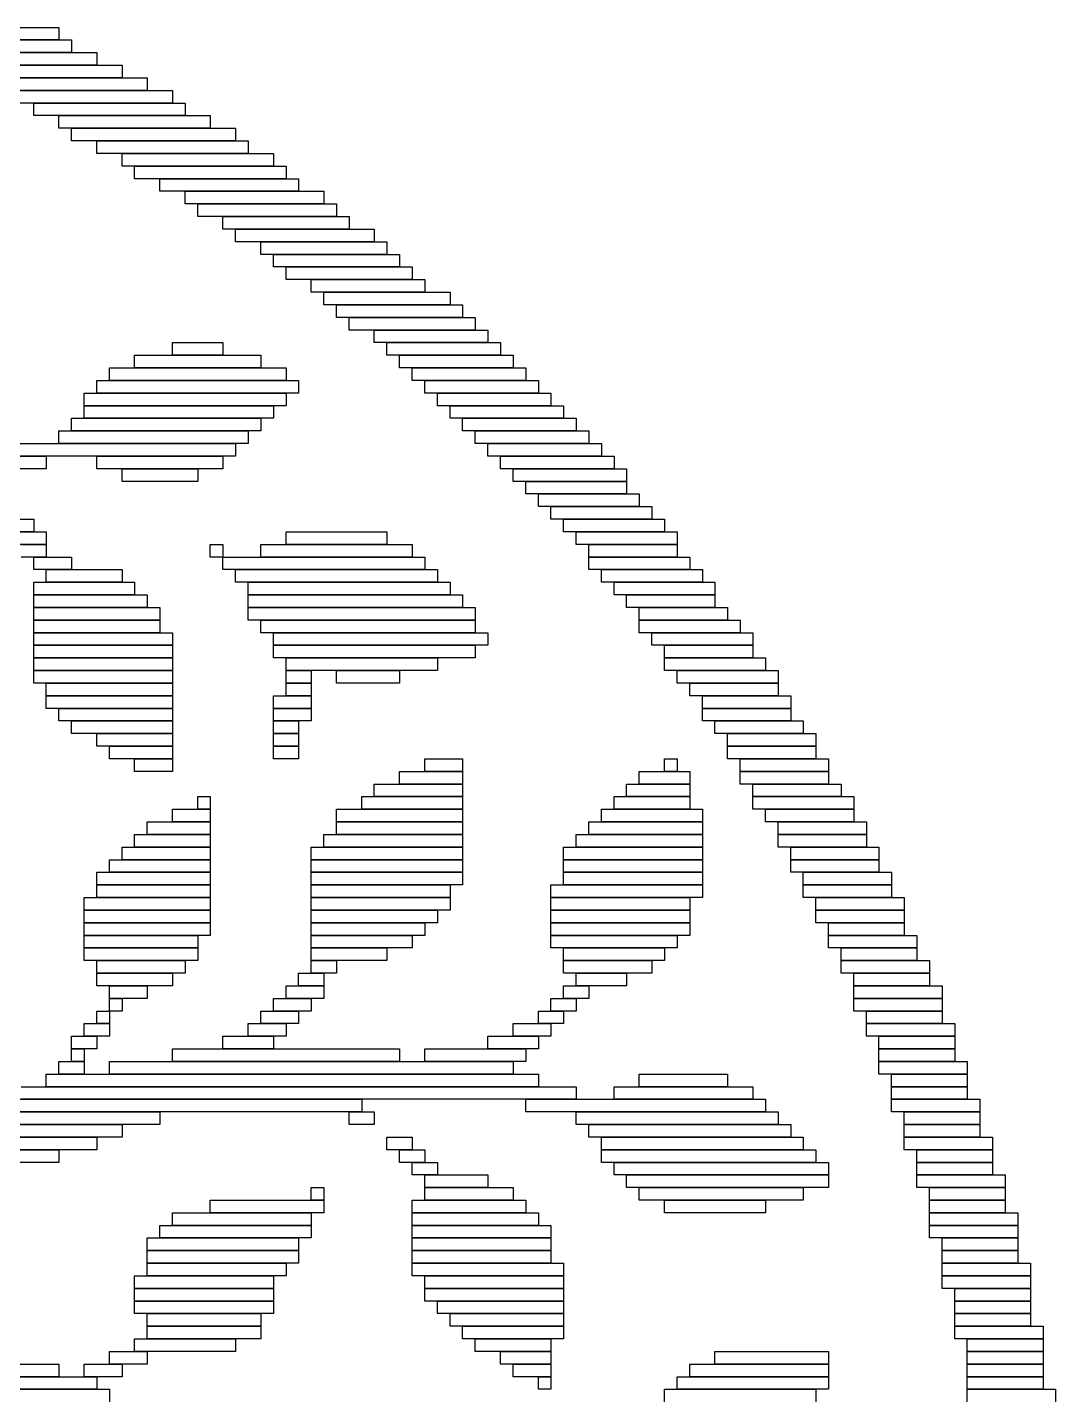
# Model space of a CAD drawing. Extents: x 28 to 995, y 169 to 891.
# Drawn here: x 572.5 to 654, y 768.5 to 877 of the extents above; entities that cross this region are included whole.
import ezdxf

# ---------------------------------------------------------------- set-up
doc = ezdxf.new("R2010")
doc.units = 0

msp = doc.modelspace()

# ---------------------------------------------------------------- linework, layer by layer
for p, q in [((558, 877), (575, 877)), ((575, 877), (575, 876)), ((575, 876), (558, 876)), ((561, 876), (576, 876)), ((576, 876), (576, 875)), ((576, 875), (561, 875)), ((564, 875), (578, 875)), ((578, 875), (578, 874)), ((578, 874), (564, 874)), ((566, 874), (580, 874)), ((580, 874), (580, 873)), ((580, 873), (566, 873)), ((568, 873), (582, 873)), ((582, 873), (582, 872)), ((582, 872), (568, 872)), ((570, 872), (584, 872)), ((584, 872), (584, 871)), ((584, 871), (570, 871)), ((573, 871), (585, 871)), ((573, 870), (573, 871)), ((585, 871), (585, 870)), ((585, 870), (573, 870)), ((575, 870), (587, 870)), ((575, 869), (575, 870)), ((587, 870), (587, 869)), ((587, 869), (575, 869)), ((576, 869), (589, 869)), ((576, 868), (576, 869)), ((589, 868), (576, 868)), ((578, 868), (590, 868)), ((578, 867), (578, 868)), ((589, 869), (589, 868)), ((590, 868), (590, 867)), ((590, 867), (578, 867)), ((580, 867), (592, 867)), ((580, 866), (580, 867)), ((592, 867), (592, 866)), ((592, 866), (580, 866)), ((581, 866), (593, 866)), ((581, 865), (581, 866)), ((593, 866), (593, 865)), ((593, 865), (581, 865)), ((583, 865), (594, 865)), ((583, 864), (583, 865)), ((594, 865), (594, 864)), ((594, 864), (583, 864)), ((585, 864), (596, 864)), ((585, 863), (585, 864)), ((596, 864), (596, 863)), ((596, 863), (585, 863)), ((586, 863), (597, 863)), ((586, 862), (586, 863)), ((597, 863), (597, 862)), ((597, 862), (586, 862)), ((588, 862), (598, 862)), ((588, 861), (588, 862)), ((598, 862), (598, 861)), ((598, 861), (588, 861)), ((589, 861), (600, 861)), ((589, 860), (589, 861)), ((600, 861), (600, 860)), ((600, 860), (589, 860)), ((591, 860), (601, 860)), ((591, 859), (591, 860)), ((601, 860), (601, 859)), ((601, 859), (591, 859)), ((592, 859), (602, 859)), ((592, 858), (592, 859)), ((602, 859), (602, 858)), ((602, 858), (592, 858)), ((593, 858), (603, 858)), ((593, 857), (593, 858)), ((603, 858), (603, 857)), ((603, 857), (593, 857)), ((595, 857), (604, 857)), ((595, 856), (595, 857)), ((604, 857), (604, 856)), ((604, 856), (595, 856)), ((596, 856), (606, 856)), ((596, 855), (596, 856)), ((606, 855), (596, 855)), ((597, 855), (607, 855)), ((597, 854), (597, 855)), ((606, 856), (606, 855)), ((607, 855), (607, 854)), ((607, 854), (597, 854)), ((598, 854), (608, 854)), ((598, 853), (598, 854)), ((608, 854), (608, 853)), ((608, 853), (598, 853)), ((600, 853), (609, 853)), ((600, 852), (600, 853)), ((609, 853), (609, 852)), ((584, 852), (588, 852)), ((584, 851), (584, 852)), ((588, 852), (588, 851)), ((609, 852), (600, 852)), ((601, 852), (610, 852)), ((601, 851), (601, 852)), ((610, 852), (610, 851)), ((581, 851), (591, 851)), ((581, 850), (581, 851)), ((588, 851), (584, 851)), ((591, 851), (591, 850)), ((610, 851), (601, 851)), ((602, 851), (611, 851)), ((602, 850), (602, 851)), ((611, 851), (611, 850)), ((579, 850), (593, 850)), ((579, 849), (579, 850)), ((591, 850), (581, 850)), ((593, 850), (593, 849)), ((611, 850), (602, 850)), ((603, 850), (612, 850)), ((603, 849), (603, 850)), ((612, 850), (612, 849)), ((578, 849), (594, 849)), ((578, 848), (578, 849)), ((593, 849), (579, 849)), ((594, 849), (594, 848)), ((612, 849), (603, 849)), ((604, 849), (613, 849)), ((604, 848), (604, 849)), ((613, 849), (613, 848)), ((577, 848), (593, 848)), ((577, 847), (577, 848)), ((594, 848), (578, 848)), ((593, 848), (593, 847)), ((613, 848), (604, 848)), ((605, 848), (614, 848)), ((605, 847), (605, 848)), ((614, 848), (614, 847)), ((593, 847), (577, 847)), ((577, 847), (592, 847)), ((577, 846), (577, 847)), ((592, 847), (592, 846)), ((614, 847), (605, 847)), ((606, 847), (615, 847)), ((606, 846), (606, 847)), ((615, 847), (615, 846)), ((576, 846), (591, 846)), ((576, 845), (576, 846)), ((592, 846), (577, 846)), ((591, 846), (591, 845)), ((615, 846), (606, 846)), ((607, 846), (616, 846)), ((607, 845), (607, 846)), ((616, 846), (616, 845)), ((575, 845), (590, 845)), ((575, 844), (575, 845)), ((591, 845), (576, 845)), ((590, 845), (590, 844)), ((616, 845), (607, 845)), ((608, 845), (617, 845)), ((608, 844), (608, 845)), ((617, 845), (617, 844)), ((545, 844), (589, 844)), ((590, 844), (575, 844)), ((589, 844), (589, 843)), ((617, 844), (608, 844)), ((609, 844), (618, 844)), ((609, 843), (609, 844)), ((618, 844), (618, 843)), ((542, 843), (574, 843)), ((574, 842), (542, 842)), ((589, 843), (545, 843)), ((574, 843), (574, 842)), ((578, 843), (588, 843)), ((578, 842), (578, 843)), ((588, 842), (578, 842)), ((580, 842), (586, 842)), ((580, 841), (580, 842)), ((586, 842), (586, 841)), ((588, 843), (588, 842)), ((618, 843), (609, 843)), ((610, 843), (619, 843)), ((610, 842), (610, 843)), ((619, 842), (610, 842)), ((611, 842), (620, 842)), ((611, 841), (611, 842)), ((619, 843), (619, 842)), ((620, 842), (620, 841)), ((586, 841), (580, 841)), ((620, 841), (611, 841)), ((612, 841), (620, 841)), ((612, 840), (612, 841)), ((620, 841), (620, 840)), ((620, 840), (612, 840)), ((613, 840), (621, 840)), ((613, 839), (613, 840)), ((621, 840), (621, 839)), ((621, 839), (613, 839)), ((614, 839), (622, 839)), ((614, 838), (614, 839)), ((622, 839), (622, 838)), ((570, 838), (573, 838)), ((573, 838), (573, 837)), ((622, 838), (614, 838)), ((615, 838), (623, 838)), ((615, 837), (615, 838)), ((623, 838), (623, 837)), ((573, 837), (570, 837)), ((571, 837), (574, 837)), ((574, 837), (574, 836)), ((593, 837), (601, 837)), ((593, 836), (593, 837)), ((601, 837), (601, 836)), ((623, 837), (615, 837)), ((616, 837), (624, 837)), ((616, 836), (616, 837)), ((624, 837), (624, 836)), ((574, 836), (571, 836)), ((572, 836), (574, 836)), ((574, 836), (574, 835)), ((587, 836), (588, 836)), ((587, 835), (587, 836)), ((588, 836), (588, 835)), ((591, 836), (603, 836)), ((591, 835), (591, 836)), ((601, 836), (593, 836)), ((603, 836), (603, 835)), ((624, 836), (616, 836)), ((617, 836), (624, 836)), ((617, 835), (617, 836)), ((624, 836), (624, 835)), ((574, 835), (572, 835)), ((573, 835), (576, 835)), ((573, 834), (573, 835)), ((576, 835), (576, 834)), ((588, 835), (587, 835)), ((588, 835), (604, 835)), ((588, 834), (588, 835)), ((603, 835), (591, 835)), ((604, 835), (604, 834)), ((624, 835), (617, 835)), ((617, 835), (625, 835)), ((617, 834), (617, 835)), ((625, 835), (625, 834)), ((576, 834), (573, 834)), ((574, 834), (580, 834)), ((574, 833), (574, 834)), ((580, 834), (580, 833)), ((604, 834), (588, 834)), ((589, 834), (605, 834)), ((589, 833), (589, 834)), ((605, 834), (605, 833)), ((625, 834), (617, 834)), ((618, 834), (626, 834)), ((618, 833), (618, 834)), ((626, 834), (626, 833)), ((573, 833), (581, 833)), ((573, 832), (573, 833)), ((580, 833), (574, 833)), ((581, 833), (581, 832)), ((605, 833), (589, 833)), ((590, 833), (606, 833)), ((590, 832), (590, 833)), ((606, 833), (606, 832)), ((626, 833), (618, 833)), ((619, 833), (627, 833)), ((619, 832), (619, 833)), ((627, 833), (627, 832)), ((581, 832), (573, 832)), ((573, 832), (582, 832)), ((573, 831), (573, 832)), ((582, 832), (582, 831)), ((606, 832), (590, 832)), ((590, 832), (607, 832)), ((590, 831), (590, 832)), ((607, 832), (607, 831)), ((627, 832), (619, 832)), ((620, 832), (627, 832)), ((620, 831), (620, 832)), ((627, 832), (627, 831)), ((582, 831), (573, 831)), ((573, 831), (583, 831)), ((573, 830), (573, 831)), ((583, 831), (583, 830)), ((607, 831), (590, 831)), ((590, 831), (608, 831)), ((590, 830), (590, 831)), ((608, 831), (608, 830)), ((627, 831), (620, 831)), ((621, 831), (628, 831)), ((621, 830), (621, 831)), ((628, 831), (628, 830)), ((583, 830), (573, 830)), ((573, 830), (583, 830)), ((573, 829), (573, 830)), ((583, 829), (573, 829)), ((573, 829), (584, 829)), ((573, 828), (573, 829)), ((583, 830), (583, 829)), ((584, 829), (584, 828)), ((608, 830), (590, 830)), ((591, 830), (608, 830)), ((591, 829), (591, 830)), ((608, 829), (591, 829)), ((592, 829), (609, 829)), ((592, 828), (592, 829)), ((608, 830), (608, 829)), ((609, 829), (609, 828)), ((628, 830), (621, 830)), ((621, 830), (629, 830)), ((621, 829), (621, 830)), ((629, 829), (621, 829)), ((622, 829), (630, 829)), ((622, 828), (622, 829)), ((629, 830), (629, 829)), ((630, 829), (630, 828)), ((584, 828), (573, 828)), ((573, 828), (584, 828)), ((573, 827), (573, 828)), ((584, 828), (584, 827)), ((609, 828), (592, 828)), ((592, 828), (608, 828)), ((592, 827), (592, 828)), ((608, 828), (608, 827)), ((630, 828), (622, 828)), ((623, 828), (630, 828)), ((623, 827), (623, 828)), ((630, 828), (630, 827)), ((584, 827), (573, 827)), ((573, 827), (584, 827)), ((573, 826), (573, 827)), ((584, 827), (584, 826)), ((608, 827), (592, 827)), ((593, 827), (605, 827)), ((593, 826), (593, 827)), ((605, 827), (605, 826)), ((630, 827), (623, 827)), ((623, 827), (631, 827)), ((623, 826), (623, 827)), ((631, 827), (631, 826)), ((584, 826), (573, 826)), ((573, 826), (584, 826)), ((573, 825), (573, 826)), ((584, 826), (584, 825)), ((605, 826), (593, 826)), ((593, 826), (595, 826)), ((593, 825), (593, 826)), ((595, 826), (595, 825)), ((597, 826), (602, 826)), ((597, 825), (597, 826)), ((602, 826), (602, 825)), ((631, 826), (623, 826)), ((624, 826), (632, 826)), ((624, 825), (624, 826)), ((632, 826), (632, 825)), ((584, 825), (573, 825)), ((574, 825), (584, 825)), ((574, 824), (574, 825)), ((584, 825), (584, 824)), ((595, 825), (593, 825)), ((593, 825), (595, 825)), ((593, 824), (593, 825)), ((595, 825), (595, 824)), ((602, 825), (597, 825)), ((632, 825), (624, 825)), ((625, 825), (632, 825)), ((625, 824), (625, 825)), ((632, 825), (632, 824)), ((584, 824), (574, 824)), ((574, 824), (584, 824)), ((574, 823), (574, 824)), ((584, 824), (584, 823)), ((592, 824), (595, 824)), ((592, 823), (592, 824)), ((595, 824), (593, 824)), ((595, 824), (595, 823)), ((632, 824), (625, 824)), ((626, 824), (633, 824)), ((626, 823), (626, 824)), ((633, 824), (633, 823)), ((584, 823), (574, 823)), ((575, 823), (584, 823)), ((575, 822), (575, 823)), ((584, 823), (584, 822)), ((595, 823), (592, 823)), ((592, 823), (595, 823)), ((592, 822), (592, 823)), ((595, 823), (595, 822)), ((633, 823), (626, 823)), ((626, 823), (633, 823)), ((626, 822), (626, 823)), ((633, 823), (633, 822)), ((584, 822), (575, 822)), ((576, 822), (584, 822)), ((576, 821), (576, 822)), ((584, 822), (584, 821)), ((595, 822), (592, 822)), ((592, 822), (594, 822)), ((592, 821), (592, 822)), ((594, 822), (594, 821)), ((633, 822), (626, 822)), ((627, 822), (634, 822)), ((627, 821), (627, 822)), ((634, 822), (634, 821)), ((584, 821), (576, 821)), ((578, 821), (584, 821)), ((578, 820), (578, 821)), ((584, 821), (584, 820)), ((594, 821), (592, 821)), ((592, 821), (594, 821)), ((592, 820), (592, 821)), ((594, 821), (594, 820)), ((634, 821), (627, 821)), ((628, 821), (635, 821)), ((628, 820), (628, 821)), ((635, 821), (635, 820)), ((584, 820), (578, 820)), ((579, 820), (584, 820)), ((579, 819), (579, 820)), ((584, 820), (584, 819)), ((594, 820), (592, 820)), ((592, 820), (594, 820)), ((592, 819), (592, 820)), ((594, 820), (594, 819)), ((635, 820), (628, 820)), ((628, 820), (635, 820)), ((628, 819), (628, 820)), ((635, 820), (635, 819)), ((584, 819), (579, 819)), ((581, 819), (584, 819)), ((581, 818), (581, 819)), ((584, 819), (584, 818)), ((594, 819), (592, 819)), ((604, 819), (607, 819)), ((604, 818), (604, 819)), ((607, 819), (607, 818)), ((623, 819), (624, 819)), ((623, 818), (623, 819)), ((624, 819), (624, 818)), ((635, 819), (628, 819)), ((629, 819), (636, 819)), ((629, 818), (629, 819)), ((636, 819), (636, 818)), ((584, 818), (581, 818)), ((602, 818), (607, 818)), ((602, 817), (602, 818)), ((607, 818), (604, 818)), ((607, 818), (607, 817)), ((621, 818), (625, 818)), ((621, 817), (621, 818)), ((624, 818), (623, 818)), ((625, 818), (625, 817)), ((636, 818), (629, 818)), ((629, 818), (636, 818)), ((629, 817), (629, 818)), ((636, 818), (636, 817)), ((586, 816), (587, 816)), ((586, 815), (586, 816)), ((587, 816), (587, 815)), ((599, 816), (607, 816)), ((599, 815), (599, 816)), ((600, 817), (607, 817)), ((600, 816), (600, 817)), ((607, 816), (600, 816)), ((607, 817), (602, 817)), ((607, 817), (607, 816)), ((607, 816), (607, 815)), ((619, 816), (625, 816)), ((619, 815), (619, 816)), ((620, 817), (625, 817)), ((620, 816), (620, 817)), ((625, 816), (620, 816)), ((625, 817), (621, 817)), ((625, 817), (625, 816)), ((625, 816), (625, 815)), ((636, 817), (629, 817)), ((630, 817), (637, 817)), ((630, 816), (630, 817)), ((637, 816), (630, 816)), ((630, 816), (638, 816)), ((630, 815), (630, 816)), ((637, 817), (637, 816)), ((638, 816), (638, 815)), ((584, 815), (587, 815)), ((584, 814), (584, 815)), ((587, 815), (586, 815)), ((587, 815), (587, 814)), ((597, 815), (607, 815)), ((597, 814), (597, 815)), ((607, 815), (599, 815)), ((607, 815), (607, 814)), ((618, 815), (626, 815)), ((618, 814), (618, 815)), ((625, 815), (619, 815)), ((626, 815), (626, 814)), ((638, 815), (630, 815)), ((631, 815), (638, 815)), ((631, 814), (631, 815)), ((638, 815), (638, 814)), ((582, 814), (587, 814)), ((582, 813), (582, 814)), ((587, 814), (584, 814)), ((587, 814), (587, 813)), ((607, 814), (597, 814)), ((597, 814), (607, 814)), ((597, 813), (597, 814)), ((607, 814), (607, 813)), ((617, 814), (626, 814)), ((617, 813), (617, 814)), ((626, 814), (618, 814)), ((626, 814), (626, 813)), ((638, 814), (631, 814)), ((632, 814), (639, 814)), ((632, 813), (632, 814)), ((639, 814), (639, 813)), ((581, 813), (587, 813)), ((581, 812), (581, 813)), ((587, 813), (582, 813)), ((587, 813), (587, 812)), ((596, 813), (607, 813)), ((596, 812), (596, 813)), ((607, 813), (597, 813)), ((607, 813), (607, 812)), ((616, 813), (626, 813)), ((616, 812), (616, 813)), ((626, 813), (617, 813)), ((626, 813), (626, 812)), ((639, 813), (632, 813)), ((632, 813), (639, 813)), ((632, 812), (632, 813)), ((639, 813), (639, 812)), ((580, 812), (587, 812)), ((580, 811), (580, 812)), ((587, 812), (581, 812)), ((587, 812), (587, 811)), ((595, 812), (607, 812)), ((595, 811), (595, 812)), ((607, 812), (596, 812)), ((607, 812), (607, 811)), ((615, 812), (626, 812)), ((615, 811), (615, 812)), ((626, 812), (616, 812)), ((626, 812), (626, 811)), ((639, 812), (632, 812)), ((633, 812), (640, 812)), ((633, 811), (633, 812)), ((640, 812), (640, 811)), ((579, 811), (587, 811)), ((579, 810), (579, 811)), ((587, 811), (580, 811)), ((587, 811), (587, 810)), ((607, 811), (595, 811)), ((595, 811), (607, 811)), ((595, 810), (595, 811)), ((607, 811), (607, 810)), ((626, 811), (615, 811)), ((615, 811), (626, 811)), ((615, 810), (615, 811)), ((626, 811), (626, 810)), ((640, 811), (633, 811)), ((633, 811), (640, 811)), ((633, 810), (633, 811)), ((640, 811), (640, 810)), ((578, 810), (587, 810)), ((578, 809), (578, 810)), ((587, 810), (579, 810)), ((587, 810), (587, 809)), ((607, 810), (595, 810)), ((595, 810), (607, 810)), ((595, 809), (595, 810)), ((607, 810), (607, 809)), ((626, 810), (615, 810)), ((615, 810), (626, 810)), ((615, 809), (615, 810)), ((626, 810), (626, 809)), ((640, 810), (633, 810)), ((634, 810), (641, 810)), ((634, 809), (634, 810)), ((641, 810), (641, 809)), ((587, 809), (578, 809)), ((578, 809), (587, 809)), ((578, 808), (578, 809)), ((587, 809), (587, 808)), ((607, 809), (595, 809)), ((595, 809), (606, 809)), ((595, 808), (595, 809)), ((606, 809), (606, 808)), ((614, 809), (626, 809)), ((614, 808), (614, 809)), ((626, 809), (615, 809)), ((626, 809), (626, 808)), ((641, 809), (634, 809)), ((634, 809), (641, 809)), ((634, 808), (634, 809)), ((641, 809), (641, 808)), ((577, 808), (587, 808)), ((577, 807), (577, 808)), ((587, 808), (578, 808)), ((587, 808), (587, 807)), ((606, 808), (595, 808)), ((595, 808), (606, 808)), ((595, 807), (595, 808)), ((606, 808), (606, 807)), ((626, 808), (614, 808)), ((614, 808), (625, 808)), ((614, 807), (614, 808)), ((625, 808), (625, 807)), ((641, 808), (634, 808)), ((635, 808), (642, 808)), ((635, 807), (635, 808)), ((642, 808), (642, 807)), ((587, 807), (577, 807)), ((577, 807), (587, 807)), ((577, 806), (577, 807)), ((587, 807), (587, 806)), ((606, 807), (595, 807)), ((595, 807), (605, 807)), ((595, 806), (595, 807)), ((605, 807), (605, 806)), ((625, 807), (614, 807)), ((614, 807), (625, 807)), ((614, 806), (614, 807)), ((625, 807), (625, 806)), ((642, 807), (635, 807)), ((635, 807), (642, 807)), ((635, 806), (635, 807)), ((642, 807), (642, 806)), ((587, 806), (577, 806)), ((577, 806), (587, 806)), ((577, 805), (577, 806)), ((587, 806), (587, 805)), ((605, 806), (595, 806)), ((595, 806), (604, 806)), ((595, 805), (595, 806)), ((604, 806), (604, 805)), ((625, 806), (614, 806)), ((614, 806), (625, 806)), ((614, 805), (614, 806)), ((625, 806), (625, 805)), ((642, 806), (635, 806)), ((636, 806), (642, 806)), ((636, 805), (636, 806)), ((642, 806), (642, 805)), ((587, 805), (577, 805)), ((577, 805), (586, 805)), ((577, 804), (577, 805)), ((586, 804), (577, 804)), ((577, 804), (586, 804)), ((577, 803), (577, 804)), ((586, 805), (586, 804)), ((586, 804), (586, 803)), ((604, 805), (595, 805)), ((595, 805), (603, 805)), ((595, 804), (595, 805)), ((603, 804), (595, 804)), ((595, 804), (601, 804)), ((595, 803), (595, 804)), ((601, 804), (601, 803)), ((603, 805), (603, 804)), ((625, 805), (614, 805)), ((614, 805), (624, 805)), ((614, 804), (614, 805)), ((624, 804), (614, 804)), ((615, 804), (623, 804)), ((615, 803), (615, 804)), ((623, 804), (623, 803)), ((624, 805), (624, 804)), ((642, 805), (636, 805)), ((636, 805), (643, 805)), ((636, 804), (636, 805)), ((643, 804), (636, 804)), ((637, 804), (643, 804)), ((637, 803), (637, 804)), ((643, 805), (643, 804)), ((643, 804), (643, 803)), ((586, 803), (577, 803)), ((578, 803), (585, 803)), ((578, 802), (578, 803)), ((585, 803), (585, 802)), ((601, 803), (595, 803)), ((595, 803), (597, 803)), ((595, 802), (595, 803)), ((597, 803), (597, 802)), ((623, 803), (615, 803)), ((615, 803), (622, 803)), ((615, 802), (615, 803)), ((622, 803), (622, 802)), ((643, 803), (637, 803)), ((637, 803), (644, 803)), ((637, 802), (637, 803)), ((644, 803), (644, 802)), ((585, 802), (578, 802)), ((578, 802), (584, 802)), ((578, 801), (578, 802)), ((584, 802), (584, 801)), ((594, 802), (596, 802)), ((594, 801), (594, 802)), ((597, 802), (595, 802)), ((596, 802), (596, 801)), ((622, 802), (615, 802)), ((616, 802), (620, 802)), ((616, 801), (616, 802)), ((620, 802), (620, 801)), ((644, 802), (637, 802)), ((638, 802), (644, 802)), ((638, 801), (638, 802)), ((644, 802), (644, 801)), ((584, 801), (578, 801)), ((579, 801), (582, 801)), ((579, 800), (579, 801)), ((582, 801), (582, 800)), ((593, 801), (596, 801)), ((593, 800), (593, 801)), ((596, 801), (594, 801)), ((596, 801), (596, 800)), ((615, 801), (617, 801)), ((615, 800), (615, 801)), ((620, 801), (616, 801)), ((617, 801), (617, 800)), ((644, 801), (638, 801)), ((638, 801), (645, 801)), ((638, 800), (638, 801)), ((645, 801), (645, 800)), ((582, 800), (579, 800)), ((579, 800), (580, 800)), ((579, 799), (579, 800)), ((580, 800), (580, 799)), ((592, 800), (595, 800)), ((592, 799), (592, 800)), ((596, 800), (593, 800)), ((595, 800), (595, 799)), ((614, 800), (616, 800)), ((614, 799), (614, 800)), ((617, 800), (615, 800)), ((616, 800), (616, 799)), ((645, 800), (638, 800)), ((638, 800), (645, 800)), ((638, 799), (638, 800)), ((645, 800), (645, 799)), ((578, 799), (579, 799)), ((578, 798), (578, 799)), ((580, 799), (579, 799)), ((579, 799), (579, 798)), ((591, 799), (594, 799)), ((591, 798), (591, 799)), ((595, 799), (592, 799)), ((594, 799), (594, 798)), ((613, 799), (615, 799)), ((613, 798), (613, 799)), ((616, 799), (614, 799)), ((615, 799), (615, 798)), ((645, 799), (638, 799)), ((639, 799), (645, 799)), ((639, 798), (639, 799)), ((645, 799), (645, 798)), ((577, 798), (579, 798)), ((577, 797), (577, 798)), ((579, 798), (578, 798)), ((579, 798), (579, 797)), ((590, 798), (593, 798)), ((590, 797), (590, 798)), ((594, 798), (591, 798)), ((593, 798), (593, 797)), ((611, 798), (614, 798)), ((611, 797), (611, 798)), ((615, 798), (613, 798)), ((614, 798), (614, 797)), ((645, 798), (639, 798)), ((639, 798), (646, 798)), ((639, 797), (639, 798)), ((646, 798), (646, 797)), ((576, 797), (578, 797)), ((576, 796), (576, 797)), ((579, 797), (577, 797)), ((578, 797), (578, 796)), ((588, 797), (592, 797)), ((588, 796), (588, 797)), ((593, 797), (590, 797)), ((592, 797), (592, 796)), ((609, 797), (613, 797)), ((609, 796), (609, 797)), ((614, 797), (611, 797)), ((613, 797), (613, 796)), ((646, 797), (639, 797)), ((640, 797), (646, 797)), ((640, 796), (640, 797)), ((646, 797), (646, 796)), ((578, 796), (576, 796)), ((576, 796), (577, 796)), ((576, 795), (576, 796)), ((577, 796), (577, 795)), ((584, 796), (602, 796)), ((584, 795), (584, 796)), ((592, 796), (588, 796)), ((602, 796), (602, 795)), ((604, 796), (612, 796)), ((604, 795), (604, 796)), ((613, 796), (609, 796)), ((612, 796), (612, 795)), ((646, 796), (640, 796)), ((640, 796), (646, 796)), ((640, 795), (640, 796)), ((646, 796), (646, 795)), ((575, 795), (577, 795)), ((575, 794), (575, 795)), ((577, 795), (576, 795)), ((577, 795), (577, 794)), ((579, 795), (611, 795)), ((579, 794), (579, 795)), ((602, 795), (584, 795)), ((612, 795), (604, 795)), ((611, 795), (611, 794)), ((646, 795), (640, 795)), ((640, 795), (647, 795)), ((640, 794), (640, 795)), ((647, 795), (647, 794)), ((574, 794), (613, 794)), ((574, 793), (574, 794)), ((577, 794), (575, 794)), ((611, 794), (579, 794)), ((613, 794), (613, 793)), ((621, 794), (628, 794)), ((621, 793), (621, 794)), ((628, 794), (628, 793)), ((647, 794), (640, 794)), ((641, 794), (647, 794)), ((641, 793), (641, 794)), ((647, 794), (647, 793)), ((572, 793), (616, 793)), ((613, 793), (574, 793)), ((616, 793), (616, 792)), ((619, 793), (630, 793)), ((619, 792), (619, 793)), ((628, 793), (621, 793)), ((630, 793), (630, 792)), ((647, 793), (641, 793)), ((641, 793), (647, 793)), ((641, 792), (641, 793)), ((647, 793), (647, 792)), ((568, 791), (583, 791)), ((570, 792), (599, 792)), ((599, 791), (570, 791)), ((616, 792), (572, 792)), ((583, 791), (583, 790)), ((598, 791), (600, 791)), ((598, 790), (598, 791)), ((599, 792), (599, 791)), ((600, 791), (600, 790)), ((612, 792), (631, 792)), ((612, 791), (612, 792)), ((631, 791), (612, 791)), ((616, 791), (632, 791)), ((616, 790), (616, 791)), ((630, 792), (619, 792)), ((631, 792), (631, 791)), ((632, 791), (632, 790)), ((647, 792), (641, 792)), ((641, 792), (648, 792)), ((641, 791), (641, 792)), ((648, 791), (641, 791)), ((642, 791), (648, 791)), ((642, 790), (642, 791)), ((648, 792), (648, 791)), ((648, 791), (648, 790)), ((567, 790), (580, 790)), ((583, 790), (568, 790)), ((580, 790), (580, 789)), ((600, 790), (598, 790)), ((632, 790), (616, 790)), ((617, 790), (633, 790)), ((617, 789), (617, 790)), ((633, 790), (633, 789)), ((648, 790), (642, 790)), ((642, 790), (648, 790)), ((642, 789), (642, 790)), ((648, 790), (648, 789)), ((561, 789), (578, 789)), ((580, 789), (567, 789)), ((578, 789), (578, 788)), ((601, 789), (603, 789)), ((601, 788), (601, 789)), ((603, 789), (603, 788)), ((633, 789), (617, 789)), ((618, 789), (634, 789)), ((618, 788), (618, 789)), ((634, 789), (634, 788)), ((648, 789), (642, 789)), ((642, 789), (649, 789)), ((642, 788), (642, 789)), ((649, 789), (649, 788)), ((560, 788), (575, 788)), ((578, 788), (561, 788)), ((575, 788), (575, 787)), ((603, 788), (601, 788)), ((602, 788), (604, 788)), ((602, 787), (602, 788)), ((604, 788), (604, 787)), ((634, 788), (618, 788)), ((618, 788), (635, 788)), ((618, 787), (618, 788)), ((635, 788), (635, 787)), ((649, 788), (642, 788)), ((643, 788), (649, 788)), ((643, 787), (643, 788)), ((649, 788), (649, 787)), ((575, 787), (560, 787)), ((604, 787), (602, 787)), ((603, 787), (605, 787)), ((603, 786), (603, 787)), ((605, 787), (605, 786)), ((635, 787), (618, 787)), ((619, 787), (636, 787)), ((619, 786), (619, 787)), ((636, 787), (636, 786)), ((649, 787), (643, 787)), ((643, 787), (649, 787)), ((643, 786), (643, 787)), ((649, 787), (649, 786)), ((605, 786), (603, 786)), ((604, 786), (609, 786)), ((604, 785), (604, 786)), ((609, 786), (609, 785)), ((636, 786), (619, 786)), ((620, 786), (636, 786)), ((620, 785), (620, 786)), ((636, 786), (636, 785)), ((649, 786), (643, 786)), ((643, 786), (650, 786)), ((643, 785), (643, 786)), ((650, 786), (650, 785)), ((595, 785), (596, 785)), ((595, 784), (595, 785)), ((596, 785), (596, 784)), ((609, 785), (604, 785)), ((604, 785), (611, 785)), ((604, 784), (604, 785)), ((611, 785), (611, 784)), ((636, 785), (620, 785)), ((621, 785), (634, 785)), ((621, 784), (621, 785)), ((634, 785), (634, 784)), ((650, 785), (643, 785)), ((644, 785), (650, 785)), ((644, 784), (644, 785)), ((650, 785), (650, 784)), ((587, 784), (596, 784)), ((587, 783), (587, 784)), ((596, 784), (595, 784)), ((596, 784), (596, 783)), ((603, 784), (612, 784)), ((603, 783), (603, 784)), ((611, 784), (604, 784)), ((612, 784), (612, 783)), ((634, 784), (621, 784)), ((623, 784), (631, 784)), ((623, 783), (623, 784)), ((631, 784), (631, 783)), ((650, 784), (644, 784)), ((644, 784), (650, 784)), ((644, 783), (644, 784)), ((650, 784), (650, 783)), ((584, 783), (595, 783)), ((584, 782), (584, 783)), ((596, 783), (587, 783)), ((595, 783), (595, 782)), ((612, 783), (603, 783)), ((603, 783), (613, 783)), ((603, 782), (603, 783)), ((613, 783), (613, 782)), ((631, 783), (623, 783)), ((650, 783), (644, 783)), ((644, 783), (651, 783)), ((644, 782), (644, 783)), ((651, 783), (651, 782)), ((583, 782), (595, 782)), ((583, 781), (583, 782)), ((595, 782), (584, 782)), ((595, 782), (595, 781)), ((613, 782), (603, 782)), ((603, 782), (614, 782)), ((603, 781), (603, 782)), ((614, 782), (614, 781)), ((651, 782), (644, 782)), ((644, 782), (651, 782)), ((644, 781), (644, 782)), ((651, 782), (651, 781)), ((582, 781), (594, 781)), ((582, 780), (582, 781)), ((595, 781), (583, 781)), ((594, 781), (594, 780)), ((614, 781), (603, 781)), ((603, 781), (614, 781)), ((603, 780), (603, 781)), ((614, 781), (614, 780)), ((651, 781), (644, 781)), ((645, 781), (651, 781)), ((645, 780), (645, 781)), ((651, 781), (651, 780)), ((594, 780), (582, 780)), ((582, 780), (594, 780)), ((582, 779), (582, 780)), ((594, 780), (594, 779)), ((614, 780), (603, 780)), ((603, 780), (614, 780)), ((603, 779), (603, 780)), ((614, 780), (614, 779)), ((651, 780), (645, 780)), ((645, 780), (651, 780)), ((645, 779), (645, 780)), ((651, 780), (651, 779)), ((581, 778), (592, 778)), ((581, 777), (581, 778)), ((594, 779), (582, 779)), ((582, 779), (593, 779)), ((582, 778), (582, 779)), ((593, 778), (582, 778)), ((592, 778), (592, 777)), ((593, 779), (593, 778)), ((614, 779), (603, 779)), ((603, 779), (615, 779)), ((603, 778), (603, 779)), ((615, 778), (603, 778)), ((604, 778), (615, 778)), ((604, 777), (604, 778)), ((615, 779), (615, 778)), ((615, 778), (615, 777)), ((651, 779), (645, 779)), ((645, 779), (652, 779)), ((645, 778), (645, 779)), ((652, 778), (645, 778)), ((645, 778), (652, 778)), ((645, 777), (645, 778)), ((652, 779), (652, 778)), ((652, 778), (652, 777)), ((592, 777), (581, 777)), ((581, 777), (592, 777)), ((581, 776), (581, 777)), ((592, 777), (592, 776)), ((615, 777), (604, 777)), ((604, 777), (615, 777)), ((604, 776), (604, 777)), ((615, 777), (615, 776)), ((652, 777), (645, 777)), ((646, 777), (652, 777)), ((646, 776), (646, 777)), ((652, 777), (652, 776)), ((592, 776), (581, 776)), ((581, 776), (592, 776)), ((581, 775), (581, 776)), ((592, 776), (592, 775)), ((615, 776), (604, 776)), ((605, 776), (615, 776)), ((605, 775), (605, 776)), ((615, 776), (615, 775)), ((652, 776), (646, 776)), ((646, 776), (652, 776)), ((646, 775), (646, 776)), ((652, 776), (652, 775)), ((592, 775), (581, 775)), ((582, 775), (591, 775)), ((582, 774), (582, 775)), ((591, 775), (591, 774)), ((615, 775), (605, 775)), ((606, 775), (615, 775)), ((606, 774), (606, 775)), ((615, 775), (615, 774)), ((652, 775), (646, 775)), ((646, 775), (652, 775)), ((646, 774), (646, 775)), ((652, 775), (652, 774)), ((591, 774), (582, 774)), ((582, 774), (591, 774)), ((582, 773), (582, 774)), ((591, 774), (591, 773)), ((615, 774), (606, 774)), ((607, 774), (615, 774)), ((607, 773), (607, 774)), ((615, 774), (615, 773)), ((652, 774), (646, 774)), ((646, 774), (653, 774)), ((646, 773), (646, 774)), ((653, 774), (653, 773)), ((581, 773), (589, 773)), ((581, 772), (581, 773)), ((591, 773), (582, 773)), ((589, 773), (589, 772)), ((615, 773), (607, 773)), ((608, 773), (614, 773)), ((608, 772), (608, 773)), ((614, 773), (614, 772)), ((653, 773), (646, 773)), ((647, 773), (653, 773)), ((647, 772), (647, 773)), ((653, 773), (653, 772)), ((579, 772), (582, 772)), ((579, 771), (579, 772)), ((589, 772), (581, 772)), ((582, 772), (582, 771)), ((614, 772), (608, 772)), ((610, 772), (614, 772)), ((610, 771), (610, 772)), ((614, 772), (614, 771)), ((627, 772), (636, 772)), ((627, 771), (627, 772)), ((636, 772), (636, 771)), ((653, 772), (647, 772)), ((647, 772), (653, 772)), ((647, 771), (647, 772)), ((653, 772), (653, 771)), ((522, 771), (575, 771)), ((575, 771), (575, 770)), ((577, 771), (580, 771)), ((577, 770), (577, 771)), ((582, 771), (579, 771)), ((580, 771), (580, 770)), ((614, 771), (610, 771)), ((611, 771), (614, 771)), ((611, 770), (611, 771)), ((614, 771), (614, 770)), ((625, 771), (636, 771)), ((625, 770), (625, 771)), ((636, 771), (627, 771)), ((636, 771), (636, 770)), ((653, 771), (647, 771)), ((647, 771), (653, 771)), ((647, 770), (647, 771)), ((653, 771), (653, 770)), ((520, 770), (578, 770)), ((575, 770), (522, 770)), ((580, 770), (577, 770)), ((578, 770), (578, 769)), ((614, 770), (611, 770)), ((613, 770), (614, 770)), ((613, 769), (613, 770)), ((614, 770), (614, 769)), ((624, 770), (636, 770)), ((624, 769), (624, 770)), ((636, 770), (625, 770)), ((636, 770), (636, 769)), ((653, 770), (647, 770)), ((647, 770), (653, 770)), ((647, 769), (647, 770)), ((653, 770), (653, 769)), ((519, 769), (579, 769)), ((578, 769), (520, 769)), ((579, 769), (579, 768)), ((614, 769), (613, 769)), ((623, 769), (635, 769)), ((623, 768), (623, 769)), ((636, 769), (624, 769)), ((635, 769), (635, 768)), ((653, 769), (647, 769)), ((647, 769), (654, 769)), ((647, 768), (647, 769)), ((654, 769), (654, 768))]:
    msp.add_line(p, q)

doc.saveas('drawing.dxf')
